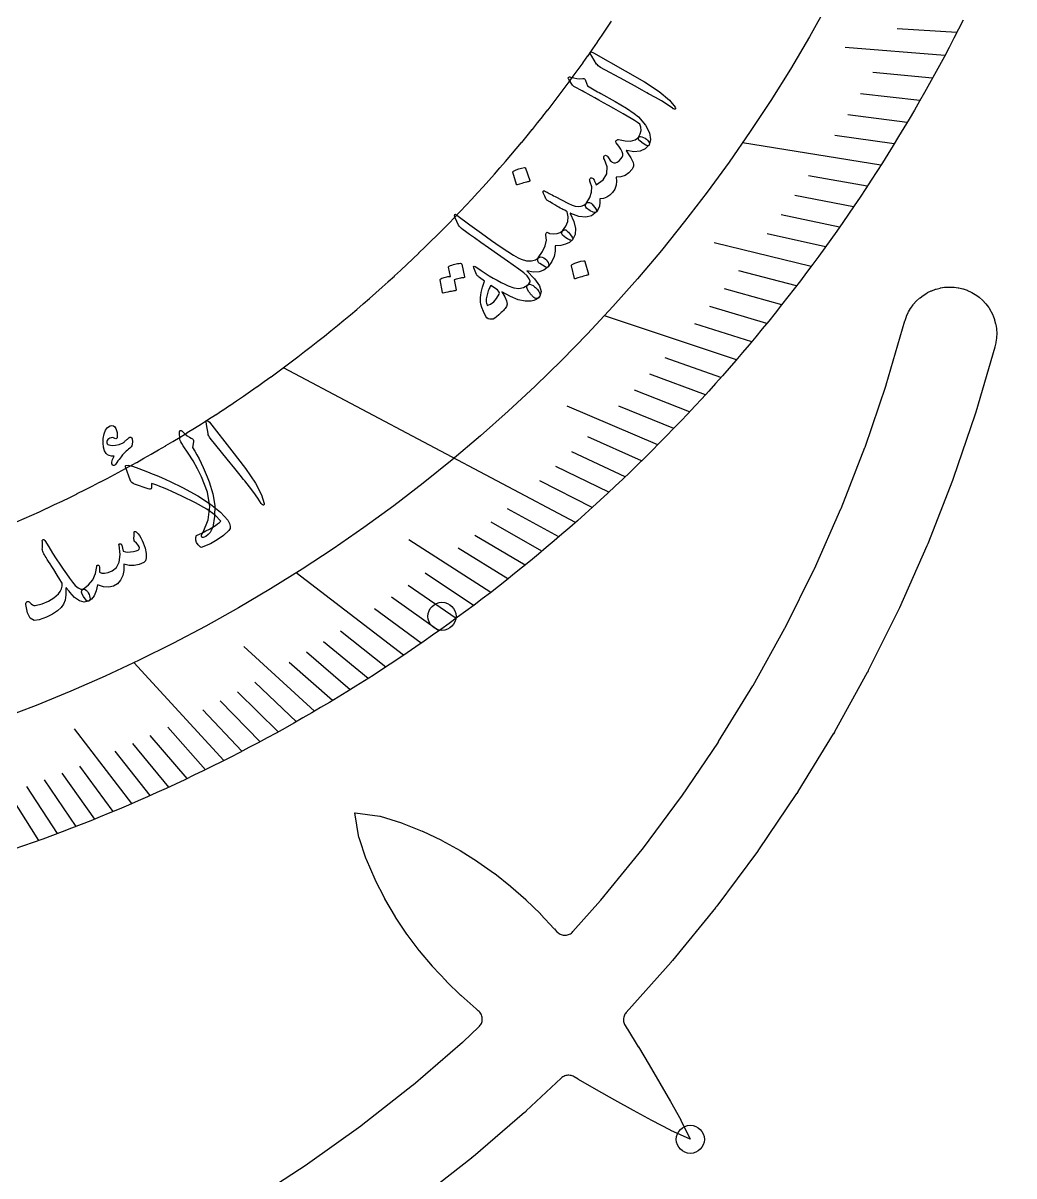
# Model space of a CAD drawing. Header units: millimetres. Extents: x -54 to 54, y -54 to 54.
# Drawn here: x 12.76 to 35.62, y -28.57 to -1.98 of the extents above; entities that cross this region are included whole.
import ezdxf

# ---------------------------------------------------------------- set-up
doc = ezdxf.new("R2010")
doc.units = ezdxf.units.MM
for name, color, linetype in [('CUT_INNER', 6, 'Continuous'), ('ENGRAVE', 7, 'Continuous'), ('ENGRAVE_FINE', 8, 'Continuous'), ('TEXT', 5, 'Continuous')]:
    doc.layers.add(name, color=color, linetype=linetype)

msp = doc.modelspace()

# ---------------------------------------------------------------- linework, layer by layer
at = {"layer": 'CUT_INNER'}
for points in [[(34.4512, -1.9096), (34.3442, -2.1207), (34.2359, -2.3311), (34.1262, -2.5408), (34.0153, -2.7499), (33.9031, -2.9582), (33.7897, -3.1659), (33.6749, -3.3729), (33.5589, -3.5792), (33.4416, -3.7847), (33.3231, -3.9895), (33.2033, -4.1936), (33.0823, -4.397), (32.96, -4.5996), (32.8364, -4.8015), (32.7117, -5.0026), (32.5857, -5.2029), (32.4585, -5.4025), (32.33, -5.6012), (32.2004, -5.7992), (32.0695, -5.9964), (31.9374, -6.1928), (31.8041, -6.3883), (31.6697, -6.5831), (31.534, -6.777), (31.3971, -6.97), (31.2591, -7.1623), (31.1199, -7.3536), (30.9795, -7.5442), (30.8379, -7.7338), (30.6952, -7.9226), (30.5513, -8.1105), (30.4063, -8.2975), (30.2602, -8.4836), (30.1129, -8.6689), (29.9644, -8.8532), (29.8148, -9.0366), (29.6642, -9.2191), (29.5123, -9.4006), (29.3594, -9.5812), (29.2054, -9.7609), (29.0503, -9.9396), (28.8941, -10.1174), (28.7368, -10.2942), (28.5784, -10.4701), (28.4189, -10.6449), (28.2584, -10.8188), (28.0968, -10.9917), (27.9341, -11.1636), (27.7704, -11.3345), (27.6057, -11.5044), (27.4399, -11.6733), (27.273, -11.8411), (27.1052, -12.008), (26.9363, -12.1738), (26.7664, -12.3385), (26.5955, -12.5022), (26.4237, -12.6649), (26.2508, -12.8265), (26.0769, -12.987), (25.902, -13.1465), (25.7262, -13.3049), (25.5494, -13.4622), (25.3716, -13.6184), (25.1929, -13.7736), (25.0132, -13.9276), (24.8326, -14.0805), (24.6511, -14.2323), (24.4686, -14.383), (24.2852, -14.5326), (24.1009, -14.6811), (23.9157, -14.8284), (23.7296, -14.9745), (23.5426, -15.1196), (23.3547, -15.2635), (23.1659, -15.4062), (22.9762, -15.5477), (22.7857, -15.6881), (22.5943, -15.8274), (22.4021, -15.9654), (22.2091, -16.1023), (22.0152, -16.238), (21.8204, -16.3724), (21.6249, -16.5057), (21.4285, -16.6378), (21.2313, -16.7687), (21.0334, -16.8984), (20.8346, -17.0268), (20.635, -17.154), (20.4347, -17.28), (20.2336, -17.4048), (20.0318, -17.5283), (19.8292, -17.6506), (19.6258, -17.7717), (19.4217, -17.8915), (19.2169, -18.01), (19.0113, -18.1273), (18.8051, -18.2433), (18.5981, -18.3581), (18.3904, -18.4716), (18.182, -18.5838), (17.973, -18.6947), (17.7633, -18.8043), (17.5529, -18.9127), (17.3418, -19.0197), (17.1301, -19.1255), (16.9177, -19.2299), (16.7047, -19.3331), (16.4911, -19.4349), (16.2769, -19.5355), (16.062, -19.6347), (15.8466, -19.7326), (15.6305, -19.8291), (15.4139, -19.9244), (15.1966, -20.0183), (14.9788, -20.1109), (14.7605, -20.2021), (14.5416, -20.292), (14.3221, -20.3806), (14.1021, -20.4678), (13.8816, -20.5536), (13.6605, -20.6381), (13.4389, -20.7213), (13.2169, -20.803), (12.9943, -20.8835), (12.7712, -20.9625), (12.5477, -21.0402)], [(12.6085, -13.4893), (12.7843, -13.412), (12.7857, -13.4114), (12.9611, -13.333), (12.9625, -13.3324), (13.1373, -13.253), (13.1387, -13.2523), (13.3131, -13.1718), (13.3144, -13.1712), (13.4883, -13.0896), (13.4897, -13.0889), (13.6631, -13.0063), (13.6644, -13.0056), (13.8373, -12.9219), (13.8387, -12.9212), (14.011, -12.8365), (14.0124, -12.8358), (14.1842, -12.75), (14.1855, -12.7493), (14.3568, -12.6624), (14.3582, -12.6617), (14.5289, -12.5738), (14.5303, -12.5731), (14.7005, -12.4841), (14.7018, -12.4834), (14.8715, -12.3934), (14.8728, -12.3927), (15.0419, -12.3016), (15.0433, -12.3009), (15.2118, -12.2088), (15.2132, -12.2081), (15.3811, -12.1149), (15.3825, -12.1142), (15.5499, -12.02), (15.5512, -12.0193), (15.718, -11.9241), (15.7193, -11.9234), (15.8855, -11.8272), (15.8869, -11.8264), (16.0525, -11.7292), (16.0538, -11.7284), (16.2188, -11.6302), (16.2202, -11.6294), (16.3846, -11.5301), (16.3859, -11.5293), (16.5497, -11.4291), (16.551, -11.4283), (16.7142, -11.327), (16.7155, -11.3262), (16.8781, -11.224), (16.8794, -11.2232), (17.0413, -11.1199), (17.0426, -11.1191), (17.2039, -11.0149), (17.2052, -11.014), (17.3658, -10.9088), (17.3671, -10.908), (17.5271, -10.8017), (17.5284, -10.8009), (17.6878, -10.6937), (17.689, -10.6928), (17.8477, -10.5847), (17.849, -10.5838), (18.007, -10.4747), (18.0083, -10.4738), (18.1656, -10.3637), (18.1669, -10.3628), (18.3236, -10.2518), (18.3248, -10.2509), (18.4808, -10.1388), (18.482, -10.1379), (18.6374, -10.025), (18.6386, -10.0241), (18.7932, -9.9101), (18.7944, -9.9092), (18.9483, -9.7943), (18.9496, -9.7934), (19.1028, -9.6776), (19.104, -9.6767), (19.2565, -9.5599), (19.2577, -9.559), (19.4094, -9.4413), (19.4106, -9.4403), (19.5617, -9.3217), (19.5629, -9.3208), (19.7132, -9.2012), (19.7144, -9.2003), (19.864, -9.0798), (19.8652, -9.0788), (20.014, -8.9575), (20.0152, -8.9565), (20.1632, -8.8342), (20.1644, -8.8332), (20.3118, -8.71), (20.3129, -8.709), (20.4595, -8.5849), (20.4607, -8.584), (20.6065, -8.459), (20.6076, -8.458), (20.7527, -8.3321), (20.7538, -8.3311), (20.8981, -8.2043), (20.8992, -8.2033), (21.0427, -8.0756), (21.0439, -8.0746), (21.1865, -7.9461), (21.1877, -7.945), (21.3296, -7.8156), (21.3307, -7.8146), (21.4718, -7.6843), (21.4729, -7.6833), (21.6133, -7.5521), (21.6144, -7.5511), (21.7539, -7.4191), (21.755, -7.418), (21.8937, -7.2852), (21.8948, -7.2841), (22.0326, -7.1504), (22.0337, -7.1493), (22.1708, -7.0148), (22.1719, -7.0137), (22.3081, -6.8783), (22.3092, -6.8772), (22.4445, -6.741), (22.4456, -6.7399), (22.5802, -6.6029), (22.5812, -6.6018), (22.7149, -6.4639), (22.716, -6.4628), (22.8489, -6.3241), (22.8499, -6.323), (22.9819, -6.1835), (22.983, -6.1824), (23.1141, -6.0421), (23.1151, -6.041), (23.2454, -5.8999), (23.2465, -5.8987), (23.3759, -5.7568), (23.3769, -5.7557), (23.5054, -5.613), (23.5065, -5.6119), (23.6341, -5.4684), (23.6351, -5.4672), (23.7619, -5.323), (23.7629, -5.3218), (23.8888, -5.1768), (23.8898, -5.1756), (24.0148, -5.0298), (24.0158, -5.0287), (24.1399, -4.8821), (24.1409, -4.8809), (24.2641, -4.7336), (24.2651, -4.7324), (24.3873, -4.5843), (24.3883, -4.5831), (24.5097, -4.4343), (24.5107, -4.4331), (24.6311, -4.2835), (24.6321, -4.2823), (24.7516, -4.132), (24.7526, -4.1308), (24.8712, -3.9798), (24.8721, -3.9786), (24.9898, -3.8268), (24.9908, -3.8256), (25.1075, -3.6731), (25.1084, -3.6719), (25.2243, -3.5187), (25.2252, -3.5175), (25.3401, -3.3636), (25.341, -3.3624), (25.4549, -3.2077), (25.4558, -3.2065), (25.5688, -3.0512), (25.5697, -3.05), (25.6817, -2.894), (25.6826, -2.8927), (25.7937, -2.736), (25.7946, -2.7348), (25.9047, -2.5774), (25.9055, -2.5762), (26.0147, -2.4181), (26.0155, -2.4169), (26.1237, -2.2582), (26.1246, -2.2569), (26.2317, -2.0976), (26.2326, -2.0963), (26.3388, -1.9363)], [(18.0518, -29.1271), (19.3169, -28.304), (19.3261, -28.2977), (20.5534, -27.4192), (20.5623, -27.4126), (21.7494, -26.4805), (21.758, -26.4735), (22.9027, -25.4897), (22.9109, -25.4823), (23.2773, -25.1379), (23.2947, -25.1199), (23.3102, -25.1002), (23.3236, -25.0791), (23.3349, -25.0567), (23.3438, -25.0333), (23.3504, -25.0091), (23.3545, -24.9844), (23.3561, -24.9594), (23.3552, -24.9344), (23.3518, -24.9095), (23.346, -24.8852), (23.3377, -24.8615), (23.3271, -24.8388), (23.3143, -24.8173), (23.2994, -24.7972), (23.2826, -24.7786), (23.2639, -24.7619), (23.2196, -24.7258), (23.2156, -24.7224), (22.868, -24.4142), (22.8638, -24.4103), (22.5314, -24.0871), (22.527, -24.0827), (22.2109, -23.7434), (22.2066, -23.7385), (21.9075, -23.3821), (21.9033, -23.3768), (21.6222, -23.0021), (21.6181, -22.9964), (21.3558, -22.6027), (21.3519, -22.5966), (21.1093, -22.1828), (21.1057, -22.1763), (20.8843, -21.7411), (20.8809, -21.7338), (20.6835, -21.2752), (20.6801, -21.2662), (20.5132, -20.7773), (20.5117, -20.7723), (20.5106, -20.7672), (20.4185, -20.2019), (20.4179, -20.1961), (20.4236, -20.1966), (20.9912, -20.2737), (20.9964, -20.2746), (21.0014, -20.2759), (21.4945, -20.4298), (21.5036, -20.433), (21.9674, -20.6181), (21.9747, -20.6213), (22.4156, -20.8311), (22.4223, -20.8345), (22.8424, -21.066), (22.8486, -21.0696), (23.2491, -21.3214), (23.2549, -21.3253), (23.6369, -21.5963), (23.6423, -21.6004), (24.0066, -21.8899), (24.0116, -21.8941), (24.3592, -22.2011), (24.3637, -22.2053), (24.6957, -22.529), (24.6997, -22.5331), (25.017, -22.8724), (25.0205, -22.8763), (25.0709, -22.935), (25.0882, -22.9531), (25.1071, -22.9695), (25.1277, -22.9838), (25.1495, -22.9961), (25.1725, -23.0061), (25.1964, -23.0137), (25.2209, -23.0189), (25.2458, -23.0216), (25.2708, -23.0219), (25.2958, -23.0196), (25.3204, -23.0148), (25.3443, -23.0076), (25.3675, -22.998), (25.3896, -22.9862), (25.4104, -22.9722), (25.4296, -22.9562), (25.4472, -22.9384), (26.0832, -22.2244), (26.0904, -22.216), (27.0433, -21.0456), (27.0501, -21.0368), (27.9503, -19.8252), (27.9567, -19.8162), (28.8022, -18.5659), (28.8082, -18.5566), (29.5974, -17.27), (29.6029, -17.2604), (30.3343, -15.9401), (30.3395, -15.9303), (31.0115, -14.5789), (31.0162, -14.5688), (31.6277, -13.1889), (31.6319, -13.1787), (32.1816, -11.773), (32.1854, -11.7626), (32.6721, -10.3339), (32.6755, -10.3233), (33.1058, -8.849), (33.1076, -8.8432), (33.1393, -8.7517), (33.1439, -8.7404), (33.183, -8.6552), (33.1887, -8.6444), (33.236, -8.5635), (33.2427, -8.5532), (33.2978, -8.4774), (33.3054, -8.4678), (33.3676, -8.3977), (33.3762, -8.3889), (33.445, -8.3253), (33.4544, -8.3174), (33.529, -8.2608), (33.5392, -8.2539), (33.619, -8.2048), (33.6298, -8.199), (33.7141, -8.158), (33.7253, -8.1532), (33.8132, -8.1207), (33.8249, -8.117), (33.9156, -8.0933), (33.9276, -8.0908), (34.0201, -8.076), (34.0323, -8.0747), (34.1259, -8.0691), (34.1381, -8.069), (34.2318, -8.0726), (34.244, -8.0737), (34.3368, -8.0864), (34.3489, -8.0887), (34.44, -8.1105), (34.4518, -8.114), (34.5403, -8.1446), (34.5517, -8.1492), (34.6368, -8.1883), (34.6477, -8.194), (34.7286, -8.2413), (34.7389, -8.248), (34.8147, -8.3031), (34.8243, -8.3107), (34.8944, -8.3729), (34.9031, -8.3815), (34.9668, -8.4503), (34.9747, -8.4597), (35.0313, -8.5344), (35.0382, -8.5445), (35.0872, -8.6243), (35.0931, -8.6351), (35.1341, -8.7194), (35.1389, -8.7307), (35.1714, -8.8186), (35.1751, -8.8302), (35.1988, -8.9209), (35.2013, -8.9329), (35.216, -9.0255), (35.2174, -9.0376), (35.223, -9.1312), (35.2231, -9.1434), (35.2195, -9.2371), (35.2184, -9.2493), (35.2056, -9.3421), (35.2034, -9.3542), (35.1808, -9.4483), (35.1793, -9.4542), (34.7411, -10.9555), (34.7403, -10.9581), (34.7267, -11.0012), (34.7258, -11.0038), (34.2209, -12.4858), (34.22, -12.4884), (34.2045, -12.5308), (34.2035, -12.5334), (33.6334, -13.9915), (33.6324, -13.994), (33.615, -14.0357), (33.6139, -14.0382), (32.9796, -15.4696), (32.9785, -15.4721), (32.9593, -15.513), (32.9581, -15.5155), (32.261, -16.9173), (32.2597, -16.9198), (32.2387, -16.9597), (32.2374, -16.9622), (31.4788, -18.3317), (31.4774, -18.3341), (31.4547, -18.3731), (31.4533, -18.3755), (30.6347, -19.71), (30.6332, -19.7123), (30.6087, -19.7503), (30.6072, -19.7526), (29.7302, -21.0495), (29.7286, -21.0518), (29.7025, -21.0886), (29.7009, -21.0908), (28.7672, -22.3475), (28.7655, -22.3497), (28.7378, -22.3854), (28.7361, -22.3875), (27.7476, -23.6016), (27.7458, -23.6037), (27.7166, -23.6381), (27.7147, -23.6402), (26.6767, -24.8054), (26.6611, -24.8248), (26.6475, -24.8456), (26.6361, -24.8677), (26.6269, -24.8908), (26.62, -24.9147), (26.6155, -24.9392), (26.6135, -24.964), (26.614, -24.9888), (26.6169, -25.0135), (26.6223, -25.0378), (26.6301, -25.0614), (26.6401, -25.0842), (26.6524, -25.1058), (26.7016, -25.1833), (26.7026, -25.1849), (26.9553, -25.5962), (26.956, -25.5974), (27.2047, -26.0126), (27.4515, -26.4325), (27.6958, -26.855), (27.6964, -26.8562), (27.9347, -27.2785), (27.9382, -27.2851), (28.1525, -27.7245), (28.1547, -27.7297), (28.1499, -27.7278), (27.7045, -27.5251), (27.6978, -27.5218), (27.2693, -27.2948), (27.2681, -27.2942), (26.8408, -27.0621), (26.4148, -26.8267), (25.9912, -26.5882), (25.99, -26.5875), (25.5721, -26.3459), (25.5705, -26.3449), (25.4739, -26.2871), (25.452, -26.2754), (25.429, -26.2659), (25.4051, -26.2588), (25.3807, -26.2541), (25.356, -26.2518), (25.3311, -26.252), (25.3064, -26.2547), (25.282, -26.2598), (25.2583, -26.2673), (25.2355, -26.2771), (25.2137, -26.2891), (25.1932, -26.3033), (25.1743, -26.3194), (24.3696, -27.0756), (24.3676, -27.0775), (24.334, -27.1077), (24.3319, -27.1095), (23.1446, -28.13), (23.1425, -28.1317), (23.1076, -28.1604), (23.1054, -28.1621), (21.874, -29.1289)]]:
    msp.add_lwpolyline(points, dxfattribs=at)
at = {"layer": 'ENGRAVE'}
for points in [[(32.5495, -5.26), (29.3566, -4.744)], [(29.218, -9.7463), (26.1736, -8.7307)], [(25.5092, -13.4977), (18.7665, -9.9299)], [(13.126, -20.8361), (9.2756, -14.724)], [(21.5389, -16.5638), (19.0629, -14.6597)], [(17.3911, -18.9949), (15.3164, -16.7289)]]:
    msp.add_lwpolyline(points, dxfattribs=at)
for centre, radius in [((0, 15.4308), 35.6208), ((22.4256, -15.6657), 0.324), ((28.1553, -27.7302), 0.324)]:
    msp.add_circle(centre, radius, dxfattribs=at)
at = {"layer": 'ENGRAVE_FINE'}
for points in [[(34.3043, -2.1984), (32.9245, -2.11)], [(34.0268, -2.7283), (31.725, -2.5438)], [(33.7431, -3.2503), (32.3674, -3.1178)], [(33.4532, -3.7645), (32.0804, -3.61)], [(33.1576, -4.2708), (31.7879, -4.0944)], [(32.8563, -4.7693), (31.4902, -4.571)], [(32.2374, -5.7429), (30.8797, -5.5011)], [(31.9202, -6.2182), (30.5674, -5.9546)], [(31.5981, -6.6857), (30.2505, -6.4006)], [(31.2712, -7.1456), (29.9293, -6.839)], [(30.9396, -7.5978), (28.7085, -7.0499)], [(30.6036, -8.0425), (29.2743, -7.6932)], [(30.2633, -8.4797), (28.9409, -8.1091)], [(29.9188, -8.9093), (28.6037, -8.5177)], [(29.5704, -9.3315), (28.2629, -8.9189)], [(28.8619, -10.1537), (27.5711, -9.6996)], [(28.5022, -10.5538), (27.2203, -10.0792)], [(28.139, -10.9467), (26.8664, -10.4516)], [(27.4027, -11.7109), (25.3106, -10.8168)], [(27.7725, -11.3324), (26.5095, -10.817)], [(27.0298, -12.0822), (25.7873, -11.5269)], [(26.6539, -12.4466), (25.4223, -11.8714)], [(26.2751, -12.8039), (25.0547, -12.2091)], [(25.8935, -13.1542), (24.6846, -12.5401)], [(25.1223, -13.8343), (23.9377, -13.1819)], [(24.733, -14.1641), (23.561, -13.4929)], [(24.3412, -14.4871), (23.1823, -13.7974)], [(23.5508, -15.1132), (21.6615, -13.9007)], [(23.9471, -14.8035), (22.8016, -14.0953)], [(23.1524, -15.4163), (22.0346, -14.672)], [(22.7519, -15.7129), (21.6485, -14.9508)], [(22.3495, -16.0029), (21.2608, -15.2234)], [(21.9451, -16.2866), (20.8715, -15.4898)], [(21.1309, -16.8347), (20.0885, -16.0041)], [(19.4829, -17.8557), (17.8536, -16.3624)], [(20.7213, -17.0993), (19.6949, -16.2522)], [(19.8972, -17.6097), (18.9038, -16.7305)], [(20.3101, -17.3576), (19.2999, -16.4943)], [(19.0672, -18.0956), (18.108, -17.1852)], [(18.6501, -18.3294), (17.7084, -17.4039)], [(18.2317, -18.5572), (17.3078, -17.6168)], [(17.812, -18.779), (16.9062, -17.824)], [(15.2702, -19.9867), (13.9498, -18.2584)], [(16.9691, -19.2048), (16.1003, -18.2216)], [(16.1217, -19.6073), (15.2909, -18.597)], [(16.5459, -19.409), (15.696, -18.412)], [(15.6964, -19.7999), (14.8851, -18.7764)], [(14.8431, -20.1678), (14.0713, -19.1192)], [(14.415, -20.3433), (13.6634, -19.2825)], [(13.5565, -20.6774), (12.8457, -19.5933)], [(13.9861, -20.5131), (13.2549, -19.4405)]]:
    msp.add_lwpolyline(points, dxfattribs=at)
at = {"layer": 'TEXT'}
for points in [[(25.8797, -2.7456), (25.846, -2.6843), (25.8421, -2.6513), (25.8681, -2.6467), (25.9241, -2.6703), (26.65, -3.0842), (27.0958, -3.3378), (27.4371, -3.5616), (27.6733, -3.7567), (27.8039, -3.9237), (27.8109, -3.9426), (27.8124, -3.9561), (27.8084, -3.9641), (27.7988, -3.9666), (27.7872, -3.9659), (27.7741, -3.962), (27.7596, -3.955), (27.7436, -3.9449), (27.623, -3.8607), (27.4911, -3.7769), (27.3481, -3.6936), (27.1939, -3.6107), (27.1542, -3.5882), (27.046, -3.5287), (26.8697, -3.4319), (26.6252, -3.2976), (26.081, -3.0025), (26.0533, -2.985), (26.0296, -2.9662), (26.0099, -2.9463), (25.9941, -2.9252)], [(25.4385, -3.4152), (25.4069, -3.3647), (25.3817, -3.325), (25.3627, -3.296), (25.3501, -3.2777), (25.3427, -3.2652), (25.3393, -3.2537), (25.3399, -3.2432), (25.3446, -3.2336), (25.3533, -3.2254), (25.3643, -3.2212), (25.3775, -3.2212), (25.3929, -3.2253), (25.4674, -3.2468), (25.5393, -3.2597), (25.6085, -3.2639), (25.675, -3.2596), (25.6953, -3.2595), (25.7123, -3.2676), (25.7259, -3.2838), (25.7363, -3.3082), (25.7791, -3.4281), (25.82, -3.452), (25.8603, -3.4753), (25.8999, -3.4982), (25.9388, -3.5205), (25.977, -3.5423), (26.0145, -3.5636), (26.0514, -3.5844), (26.0876, -3.6047), (26.4227, -3.7922), (26.6804, -3.9446), (26.8604, -4.0625), (26.9623, -4.1461), (27.1175, -4.3388), (27.21, -4.5112), (27.2398, -4.6631), (27.2069, -4.7942), (27.2048, -4.797), (27.2027, -4.7998), (27.2007, -4.8026), (27.1986, -4.8053), (27.171, -4.8104), (27.1281, -4.7949), (27.0698, -4.7587), (26.9962, -4.7019), (26.9705, -4.6787), (26.9562, -4.656), (26.9532, -4.6337), (26.9615, -4.6119), (26.9995, -4.5317), (27.0174, -4.4549), (27.0152, -4.3816), (26.9929, -4.3118), (26.9338, -4.2721), (26.8654, -4.2286), (26.7878, -4.1811), (26.701, -4.1297), (26.6054, -4.0745), (26.5016, -4.0154), (26.3895, -3.9524), (26.2692, -3.8856), (26.1516, -3.819), (26.0458, -3.7593), (25.9518, -3.7066), (25.8694, -3.6609), (25.799, -3.6219), (25.7407, -3.5893), (25.6946, -3.5631), (25.6606, -3.5433), (25.4857, -3.4542), (25.4697, -3.4437), (25.4566, -3.4336), (25.4461, -3.4242), (25.4385, -3.4152)], [(25.8447, -5.6479), (25.8371, -5.628), (25.833, -5.6098), (25.8324, -5.5934), (25.8353, -5.5788), (25.8414, -5.5668), (25.8507, -5.5584), (25.863, -5.5537), (25.8785, -5.5525), (25.8949, -5.5562), (25.9101, -5.5661), (25.9241, -5.5821), (25.937, -5.6044), (25.9422, -5.6172), (25.9478, -5.6301), (25.9539, -5.6432), (25.9604, -5.6563), (25.967, -5.6698), (25.9732, -5.6838), (25.9789, -5.6982), (25.9843, -5.7132), (26.1425, -5.5949), (26.2266, -5.4569), (26.2363, -5.3001), (26.1716, -5.1253), (26.1635, -5.1057), (26.1587, -5.0882), (26.1571, -5.0726), (26.1588, -5.0591), (26.1645, -5.0469), (26.1731, -5.038), (26.1845, -5.0324), (26.1987, -5.0301), (26.2139, -5.032), (26.2283, -5.0391), (26.2418, -5.0516), (26.2544, -5.0692), (26.2833, -5.1139), (26.3095, -5.149), (26.333, -5.1744), (26.3538, -5.1902), (26.3903, -5.2038), (26.4293, -5.2026), (26.4708, -5.1863), (26.5147, -5.1551), (26.5544, -5.1149), (26.5814, -5.0745), (26.5954, -5.034), (26.5967, -4.9933), (26.5833, -4.9469), (26.5535, -4.8891), (26.5072, -4.82), (26.4445, -4.7395), (26.4374, -4.7292), (26.4355, -4.7177), (26.4389, -4.7048), (26.4476, -4.6906), (26.4592, -4.6781), (26.4714, -4.6704), (26.4844, -4.6674), (26.4979, -4.6692), (26.6492, -4.7005), (26.7773, -4.7008), (26.8822, -4.6703), (26.9636, -4.6091), (26.9825, -4.5978), (27.0074, -4.5957), (27.0381, -4.6027), (27.0748, -4.6189), (27.1124, -4.639), (27.1442, -4.6606), (27.1701, -4.6838), (27.1901, -4.7086), (27.2061, -4.7344), (27.2146, -4.7568), (27.2155, -4.7759), (27.2089, -4.7915), (27.1129, -4.885), (26.9945, -4.9375), (26.854, -4.949), (26.6917, -4.9194), (26.6834, -4.9177), (26.6789, -4.9194), (26.6782, -4.9245), (26.6813, -4.933), (26.7388, -5.0169), (26.7834, -5.0889), (26.8151, -5.1491), (26.834, -5.1974), (26.8413, -5.2398), (26.8403, -5.2797), (26.831, -5.3171), (26.8134, -5.3519), (26.7367, -5.4384), (26.6494, -5.4973), (26.5516, -5.5284), (26.4437, -5.5318), (26.453, -5.63), (26.4418, -5.7222), (26.4103, -5.8083), (26.3584, -5.8882), (26.2946, -5.9537), (26.2252, -5.9995), (26.1504, -6.0256), (26.0701, -6.0319), (26.0713, -6.1216), (26.0582, -6.2024), (26.0307, -6.2743), (25.9889, -6.3372), (25.9589, -6.3507), (25.9114, -6.341), (25.8463, -6.3079), (25.7636, -6.2516), (25.7427, -6.2292), (25.7342, -6.2033), (25.7382, -6.1739), (25.7545, -6.1409), (25.835, -6.0065), (25.8768, -5.8794), (25.8799, -5.7598), (25.8447, -5.6479)], [(24.0604, -5.4215), (24.0598, -5.4157), (24.0616, -5.4097), (24.0658, -5.4036), (24.0723, -5.3974), (24.1338, -5.3671), (24.1975, -5.3432), (24.2633, -5.3258), (24.3312, -5.3149), (24.3397, -5.3154), (24.3463, -5.3181), (24.3511, -5.323), (24.354, -5.3301), (24.4497, -5.6151), (24.4506, -5.6235), (24.4469, -5.6301), (24.4386, -5.6349), (24.4257, -5.6378), (24.4145, -5.6404), (24.3972, -5.6448), (24.3739, -5.651), (24.3445, -5.659), (24.3088, -5.6691), (24.2664, -5.6816), (24.2175, -5.6964), (24.162, -5.7134), (24.1538, -5.715), (24.1478, -5.7141), (24.144, -5.7108), (24.1423, -5.705)], [(24.8477, -6.0639), (24.8368, -6.0534), (24.8244, -6.0349), (24.8105, -6.0085), (24.795, -5.9741), (24.7815, -5.9401), (24.7708, -5.9124), (24.7631, -5.8912), (24.7583, -5.8763), (24.7603, -5.8577), (24.7703, -5.8493), (24.7884, -5.851), (24.8145, -5.863), (24.8312, -5.8723), (24.8514, -5.8832), (24.8751, -5.8956), (24.9021, -5.9095), (24.9321, -5.9252), (24.9648, -5.9428), (24.9999, -5.9622), (25.0377, -5.9836), (25.1985, -6.0686), (25.3294, -6.1336), (25.4302, -6.1789), (25.5009, -6.2046), (25.5732, -6.2149), (25.6396, -6.2077), (25.7, -6.183), (25.7545, -6.1409), (25.7698, -6.1285), (25.7868, -6.1209), (25.8053, -6.1179), (25.8254, -6.1196), (25.8481, -6.1262), (25.8694, -6.1384), (25.8894, -6.1562), (25.9081, -6.1796), (25.9526, -6.2376), (25.9809, -6.2831), (25.993, -6.3164), (25.9889, -6.3372), (25.8779, -6.4232), (25.7417, -6.4575), (25.5807, -6.4399), (25.3952, -6.3703), (25.3881, -6.3685), (25.3842, -6.3688), (25.3835, -6.3712), (25.3859, -6.3759), (25.4684, -6.556), (25.5046, -6.7165), (25.4946, -6.8573), (25.4386, -6.9778), (25.428, -6.9878), (25.4145, -6.9923), (25.3979, -6.9912), (25.3783, -6.9845), (25.353, -6.9718), (25.3221, -6.9545), (25.2855, -6.9328), (25.2432, -6.9066), (25.2063, -6.8762), (25.1883, -6.8443), (25.1893, -6.8108), (25.2092, -6.7757), (25.2835, -6.6656), (25.326, -6.5557), (25.3366, -6.4465), (25.3155, -6.3379), (25.308, -6.3297), (25.2887, -6.317), (25.2576, -6.2998), (25.2147, -6.278), (25.1882, -6.2646), (25.1561, -6.2472), (25.1185, -6.2258), (25.0753, -6.2004), (25.0266, -6.1714), (24.9724, -6.1389), (24.9128, -6.1031), (24.8477, -6.0639)], [(24.429, -8.1771), (24.3986, -8.1236), (24.3834, -8.08), (24.3834, -8.0464), (24.3985, -8.0227), (24.4267, -7.9973), (24.4464, -7.974), (24.4576, -7.9528), (24.4604, -7.9336), (24.4409, -7.8774), (24.3913, -7.8129), (24.3116, -7.7399), (24.2019, -7.6583), (23.9381, -7.4752), (23.704, -7.3114), (23.4994, -7.1672), (23.3241, -7.0426), (23.1778, -6.938), (23.0602, -6.8537), (22.9714, -6.7898), (22.9112, -6.7464), (22.8728, -6.7161), (22.8426, -6.6891), (22.8204, -6.6653), (22.8062, -6.6449), (22.7286, -6.471), (22.7183, -6.4232), (22.721, -6.3968), (22.7367, -6.3918), (22.7654, -6.4081), (23.0659, -6.6329), (23.334, -6.8292), (23.5693, -6.9972), (23.7719, -7.1371), (23.9413, -7.2495), (24.0774, -7.335), (24.18, -7.3938), (24.2491, -7.4259), (24.379, -7.4613), (24.4893, -7.4678), (24.5799, -7.4454), (24.6505, -7.3943), (24.6731, -7.3783), (24.7011, -7.3733), (24.7347, -7.3792), (24.7738, -7.3959), (24.806, -7.4159), (24.8334, -7.4403), (24.8562, -7.4692), (24.8742, -7.5025), (24.8851, -7.5346), (24.8888, -7.5618), (24.8854, -7.5843), (24.8748, -7.602), (24.7787, -7.6786), (24.6646, -7.7203), (24.5329, -7.7272), (24.3836, -7.6989), (24.563, -7.8807), (24.6723, -8.0387), (24.7114, -8.173), (24.6801, -8.2836), (24.6641, -8.3046), (24.6474, -8.3201), (24.6301, -8.3301), (24.6122, -8.3346), (24.5899, -8.3341), (24.5671, -8.3262), (24.5436, -8.3111), (24.5195, -8.2887), (24.5074, -8.2745), (24.4954, -8.2605), (24.4835, -8.2467), (24.4718, -8.2329), (24.4605, -8.2192), (24.4495, -8.2053), (24.439, -8.1913), (24.429, -8.1771)], [(25.2092, -6.7757), (25.2337, -6.761), (25.2537, -6.7521), (25.2693, -6.7489), (25.2803, -6.7514), (25.2935, -6.7596), (25.3081, -6.7712), (25.3241, -6.7864), (25.3416, -6.8052), (25.3943, -6.869), (25.4281, -6.919), (25.4428, -6.9553), (25.4386, -6.9778), (25.367, -7.0392), (25.276, -7.0832), (25.1656, -7.1096), (25.036, -7.1183), (25.0381, -7.2397), (25.0117, -7.3614), (24.9565, -7.4831), (24.8725, -7.6045), (24.8594, -7.6139), (24.8437, -7.6168), (24.8255, -7.6131), (24.8046, -7.6028), (24.6813, -7.5259), (24.6676, -7.5173), (24.6559, -7.5046), (24.6461, -7.4879), (24.6384, -7.4673), (24.6349, -7.4485), (24.6354, -7.4305), (24.6398, -7.4133), (24.6482, -7.3968), (24.7468, -7.2522), (24.8087, -7.1163), (24.8343, -6.9894), (24.8236, -6.8719), (24.821, -6.857), (24.822, -6.8431), (24.8268, -6.8302), (24.8352, -6.8183), (24.8455, -6.8095), (24.8562, -6.8062), (24.8671, -6.8083), (24.8784, -6.8158), (24.8882, -6.824), (24.8973, -6.8304), (24.9056, -6.835), (24.9133, -6.8379), (25.0027, -6.8407), (25.0819, -6.8312), (25.1507, -6.8096), (25.2092, -6.7757)], [(22.5783, -7.6114), (22.5782, -7.6054), (22.5806, -7.5996), (22.5853, -7.5938), (22.5923, -7.5881), (22.6242, -7.5743), (22.6563, -7.5621), (22.6885, -7.5515), (22.7209, -7.5424), (22.7538, -7.535), (22.7874, -7.5292), (22.8217, -7.525), (22.8569, -7.5224), (22.8655, -7.5237), (22.8723, -7.5273), (22.8774, -7.5333), (22.8808, -7.5417), (22.9492, -7.8373), (22.9485, -7.8428), (22.9439, -7.8474), (22.9354, -7.851), (22.9231, -7.8536), (22.9135, -7.8542), (22.899, -7.8564), (22.8796, -7.8602), (22.8552, -7.8654), (22.8257, -7.8722), (22.7907, -7.8805), (22.7502, -7.8902), (22.7042, -7.9014), (22.7528, -8.1335), (22.7528, -8.142), (22.7484, -8.1483), (22.7396, -8.1524), (22.7263, -8.1542), (22.7148, -8.1559), (22.6971, -8.1588), (22.6731, -8.1631), (22.6428, -8.1686), (22.6059, -8.1757), (22.5622, -8.1846), (22.5117, -8.1953), (22.4543, -8.2077), (22.447, -8.2076), (22.4418, -8.2055), (22.4388, -8.2013), (22.4378, -8.1952), (22.3841, -7.9037), (22.3841, -7.8978), (22.3865, -7.892), (22.3913, -7.8862), (22.3984, -7.8805), (22.4247, -7.868), (22.4515, -7.8571), (22.4787, -7.8479), (22.5063, -7.8402), (22.5343, -7.834), (22.5623, -7.8291), (22.5906, -7.8255), (22.619, -7.8232)], [(23.9564, -8.0442), (24.0857, -8.0884), (24.2025, -8.0996), (24.3069, -8.0776), (24.3985, -8.0227), (24.4246, -8.0084), (24.4547, -8.0059), (24.4889, -8.015), (24.5272, -8.0358), (24.5454, -8.049), (24.5633, -8.0631), (24.5809, -8.0782), (24.5983, -8.0941), (24.6148, -8.1112), (24.6302, -8.1295), (24.6444, -8.1491), (24.6574, -8.1699), (24.6765, -8.2064), (24.6871, -8.2371), (24.6891, -8.262), (24.6825, -8.2811), (24.6421, -8.3231), (24.5958, -8.3564), (24.5436, -8.381), (24.4857, -8.3967), (24.3448, -8.3986), (24.1851, -8.3628), (24.0067, -8.2894), (23.8097, -8.1784), (23.8778, -8.2931), (23.9179, -8.3876), (23.9302, -8.4619), (23.9146, -8.516), (23.899, -8.5381), (23.8817, -8.5607), (23.8628, -8.5838), (23.8421, -8.6073), (23.8196, -8.6314), (23.7951, -8.6562), (23.7686, -8.6818), (23.74, -8.7081), (23.6859, -8.7547), (23.6416, -8.7879), (23.6073, -8.8077), (23.5829, -8.8142), (23.5319, -8.8135), (23.4906, -8.8021), (23.4589, -8.7802), (23.4368, -8.7478), (23.384, -8.631), (23.346, -8.5376), (23.3228, -8.4677), (23.3146, -8.4212), (23.3134, -8.3683), (23.3158, -8.313), (23.3216, -8.2554), (23.331, -8.1955), (23.3439, -8.1332), (23.3602, -8.0686), (23.38, -8.0015), (23.4031, -7.9321), (23.2927, -7.8504), (23.28, -7.84), (23.2684, -7.8303), (23.2578, -7.8214), (23.2483, -7.8132), (23.2401, -7.8054), (23.2336, -7.7979), (23.2287, -7.7904), (23.2254, -7.7832), (23.1596, -7.6231), (23.1542, -7.5985), (23.1646, -7.5892), (23.191, -7.5952), (23.2334, -7.6163), (23.3299, -7.6848), (23.4249, -7.7488), (23.5182, -7.8084), (23.61, -7.8635), (23.6999, -7.9145), (23.7876, -7.9616), (23.8731, -8.0048), (23.9564, -8.0442)], [(25.414, -7.5765), (25.4138, -7.5704), (25.416, -7.5641), (25.4206, -7.5577), (25.4277, -7.5511), (25.4932, -7.5185), (25.5604, -7.4927), (25.6294, -7.4735), (25.7002, -7.4611), (25.7089, -7.4615), (25.7156, -7.4642), (25.7202, -7.4692), (25.7228, -7.4766), (25.8046, -7.7723), (25.805, -7.7811), (25.8008, -7.788), (25.7919, -7.7931), (25.7783, -7.7964), (25.7666, -7.7993), (25.7485, -7.8041), (25.7241, -7.8109), (25.6932, -7.8197), (25.6557, -7.8308), (25.6112, -7.8444), (25.5598, -7.8606), (25.5014, -7.8792), (25.4928, -7.881), (25.4867, -7.8801), (25.4829, -7.8767), (25.4816, -7.8707)], [(23.5521, -8.0329), (23.5401, -8.0551), (23.5281, -8.0786), (23.5161, -8.1032), (23.5041, -8.129), (23.4926, -8.1563), (23.4823, -8.1854), (23.4732, -8.2163), (23.4652, -8.2491), (23.4577, -8.2813), (23.4522, -8.3133), (23.4488, -8.3451), (23.4474, -8.3765), (23.4483, -8.4075), (23.4516, -8.4379), (23.4572, -8.4678), (23.4653, -8.497), (23.5455, -8.4673), (23.6194, -8.4131), (23.6866, -8.3347), (23.747, -8.2319), (23.7508, -8.2103), (23.7453, -8.1867), (23.7304, -8.1611), (23.7061, -8.1334)], [(16.9917, -11.2417), (16.9839, -11.1721), (16.9929, -11.1402), (17.0187, -11.1458), (17.0615, -11.189), (17.5747, -11.8485), (17.89, -12.2529), (18.1202, -12.5899), (18.2642, -12.8604), (18.3211, -13.0646), (18.3205, -13.0848), (18.3167, -13.0978), (18.3099, -13.1036), (18.3001, -13.1023), (18.2897, -13.0972), (18.279, -13.0886), (18.2682, -13.0766), (18.2573, -13.0612), (18.1779, -12.9373), (18.088, -12.8096), (17.9875, -12.6781), (17.8767, -12.5426), (17.8485, -12.5067), (17.7712, -12.4104), (17.6451, -12.2537), (17.4703, -12.0363), (17.0798, -11.5559), (17.0609, -11.5292), (17.0462, -11.5028), (17.0355, -11.4769), (17.029, -11.4514)], [(15.2569, -11.7576), (15.2248, -11.7851), (15.195, -11.8107), (15.1676, -11.8345), (15.1425, -11.8564), (15.1201, -11.8766), (15.1007, -11.8951), (15.0841, -11.912), (15.0706, -11.9272), (15.0572, -11.9434), (15.0412, -11.9632), (15.0227, -11.9866), (15.0015, -12.0136), (14.9778, -12.0443), (14.9516, -12.079), (14.923, -12.1176), (14.8919, -12.1601), (14.878, -12.1753), (14.8634, -12.1832), (14.848, -12.1837), (14.8319, -12.177), (14.8103, -12.1507), (14.8083, -12.1077), (14.8257, -12.0479), (14.8623, -11.9714), (14.801, -11.9684), (14.7497, -11.957), (14.7085, -11.9372), (14.6772, -11.9092), (14.6395, -11.8448), (14.6162, -11.7655), (14.6071, -11.6714), (14.612, -11.5623), (14.6306, -11.4568), (14.6629, -11.3731), (14.7092, -11.3112), (14.7695, -11.2709), (14.8101, -11.261), (14.8453, -11.2677), (14.875, -11.291), (14.8992, -11.331), (14.9176, -11.3786), (14.9299, -11.4247), (14.9359, -11.4695), (14.9356, -11.5128), (14.9299, -11.5463), (14.9184, -11.5661), (14.901, -11.572), (14.8778, -11.5642), (14.8482, -11.5497), (14.8194, -11.543), (14.7914, -11.5441), (14.764, -11.553), (14.738, -11.5672), (14.7184, -11.5857), (14.705, -11.6084), (14.698, -11.6354), (14.6975, -11.6637), (14.7048, -11.6859), (14.7199, -11.7018), (14.7429, -11.7115), (14.8164, -11.7245), (14.8952, -11.7203), (14.9792, -11.6991), (15.0683, -11.6606), (15.0754, -11.6563), (15.0832, -11.6509), (15.0915, -11.6444), (15.1003, -11.6369), (15.1098, -11.6286), (15.1201, -11.6196), (15.1311, -11.6099), (15.1429, -11.5995), (15.1557, -11.5885), (15.1673, -11.5785), (15.1777, -11.5694), (15.1867, -11.5613), (15.1947, -11.5542), (15.202, -11.5483), (15.2086, -11.5435), (15.2145, -11.5398), (15.2266, -11.5347), (15.2381, -11.5333), (15.2489, -11.5357), (15.2592, -11.5418), (15.2674, -11.5487), (15.2737, -11.5561), (15.278, -11.5641), (15.2804, -11.5728), (15.2839, -11.6415), (15.2812, -11.6952), (15.2722, -11.7339), (15.2569, -11.7576)], [(17.1358, -13.6076), (17.112, -13.6736), (17.0777, -13.7314), (17.0329, -13.7809), (16.9777, -13.8221), (16.9427, -13.8399), (16.9152, -13.8485), (16.8953, -13.8477), (16.883, -13.8376), (16.878, -13.8185), (16.8814, -13.7935), (16.8934, -13.7625), (16.9138, -13.7257), (17.0347, -13.4412), (17.0687, -13.1328), (17.0167, -12.8014), (16.8797, -12.4468), (16.7849, -12.2603), (16.6827, -12.0787), (16.5734, -11.9019), (16.457, -11.7299), (16.4233, -11.6801), (16.399, -11.6389), (16.3843, -11.6064), (16.379, -11.5825), (16.3775, -11.5477), (16.3759, -11.5169), (16.3744, -11.49), (16.3729, -11.467), (16.3716, -11.4479), (16.3707, -11.4325), (16.3702, -11.4209), (16.3701, -11.413), (16.3724, -11.4014), (16.3763, -11.3923), (16.3817, -11.3858), (16.3886, -11.3818), (16.3993, -11.38), (16.4086, -11.3806), (16.4165, -11.3835), (16.423, -11.3887), (16.4904, -11.4527), (16.5489, -11.5017), (16.5984, -11.5358), (16.6387, -11.5551), (16.6684, -11.5682), (16.6877, -11.5867), (16.6966, -11.6107), (16.695, -11.6402), (16.669, -11.7718), (16.7209, -11.8536), (16.7718, -11.9403), (16.8216, -12.032), (16.8702, -12.1285), (16.9179, -12.2301), (16.965, -12.3368), (17.0115, -12.4486), (17.0572, -12.5655), (17.1417, -12.8404), (17.1833, -13.1057), (17.1814, -13.3615), (17.1358, -13.6076)], [(16.7746, -13.7942), (16.8822, -13.7441), (16.9784, -13.6964), (17.0632, -13.6514), (17.1367, -13.609), (17.1991, -13.5695), (17.2507, -13.533), (17.2916, -13.4996), (17.3218, -13.4693), (17.1909, -13.3344), (16.9974, -13.1941), (16.7424, -13.0474), (16.4269, -12.8929), (16.3073, -12.8378), (16.1969, -12.7878), (16.0957, -12.7429), (16.0036, -12.7032), (15.9205, -12.6689), (15.8466, -12.6403), (15.7819, -12.6175), (15.7262, -12.6004), (15.7263, -12.7016), (15.7132, -12.7211), (15.6962, -12.732), (15.6754, -12.7344), (15.6507, -12.7282), (15.3314, -12.6172), (15.2988, -12.6009), (15.2716, -12.5791), (15.2499, -12.5521), (15.2336, -12.5196), (15.1318, -12.2385), (15.1255, -12.2182), (15.1238, -12.2022), (15.1268, -12.1904), (15.1343, -12.1829), (15.1868, -12.179), (15.2867, -12.2027), (15.4345, -12.2534), (15.6307, -12.3307), (15.7405, -12.3754), (15.8477, -12.4201), (15.9524, -12.4649), (16.0544, -12.5098), (16.1539, -12.5548), (16.2507, -12.5999), (16.3449, -12.6452), (16.4365, -12.6907), (16.7943, -12.8853), (17.0887, -13.0754), (17.3184, -13.2625), (17.482, -13.4481), (17.524, -13.5222), (17.5428, -13.587), (17.5382, -13.6426), (17.5102, -13.689), (17.3846, -13.8012), (17.2427, -13.9014), (17.0844, -13.9894), (16.91, -14.065), (16.8936, -14.0713), (16.8791, -14.0739), (16.8666, -14.073), (16.8561, -14.0685), (16.8018, -14.0186), (16.7658, -13.9646), (16.7479, -13.9066), (16.748, -13.8447), (16.7517, -13.8243), (16.7573, -13.809), (16.765, -13.799), (16.7746, -13.7942)], [(15.3275, -13.7177), (15.3317, -13.7097), (15.3401, -13.7072), (15.3528, -13.7101), (15.3697, -13.7185), (15.3924, -13.7358), (15.4177, -13.7642), (15.4455, -13.8038), (15.4759, -13.8545), (15.5082, -13.9133), (15.5355, -13.9728), (15.5579, -14.033), (15.5754, -14.0939), (15.598, -14.2183), (15.6008, -14.3146), (15.5837, -14.383), (15.5471, -14.4232), (15.4365, -14.4726), (15.3228, -14.496), (15.2061, -14.4933), (15.0868, -14.4645), (15.0858, -14.6055), (15.0613, -14.7272), (15.0132, -14.8296), (14.9416, -14.9126), (14.8505, -14.9677), (14.7426, -14.9909), (14.618, -14.9822), (14.4771, -14.9414), (14.4449, -15.0801), (14.4001, -15.1893), (14.3429, -15.2688), (14.2735, -15.3187), (14.2543, -15.3173), (14.228, -15.2986), (14.1947, -15.2626), (14.1543, -15.2092), (14.1226, -15.1528), (14.1104, -15.106), (14.1178, -15.0689), (14.1448, -15.0414), (14.2731, -14.9424), (14.3686, -14.821), (14.4311, -14.6775), (14.4606, -14.5123), (14.4622, -14.5033), (14.465, -14.496), (14.4692, -14.4905), (14.4746, -14.4867), (14.4822, -14.4839), (14.4898, -14.4831), (14.4974, -14.4841), (14.505, -14.487), (14.5158, -14.5021), (14.5226, -14.5332), (14.5254, -14.5805), (14.5241, -14.6438), (14.5771, -14.6666), (14.6439, -14.6698), (14.7245, -14.6533), (14.8189, -14.6171), (14.9197, -14.538), (14.9796, -14.4129), (14.9981, -14.2422), (14.9751, -14.0261), (14.9738, -14.0151), (14.9745, -14.0064), (14.9774, -13.9999), (14.9824, -13.9957), (14.9912, -13.9922), (14.9997, -13.9907), (15.0078, -13.9913), (15.0156, -13.994), (15.0232, -13.9997), (15.0293, -14.0061), (15.0339, -14.0133), (15.037, -14.0212), (15.0717, -14.1637), (15.123, -14.1771), (15.1797, -14.1829), (15.2416, -14.1812), (15.3088, -14.1718), (15.3708, -14.1561), (15.4144, -14.1371), (15.4394, -14.1147), (15.4459, -14.089), (15.437, -14.0596), (15.4143, -14.0231), (15.3778, -13.9794), (15.3276, -13.9285), (15.3218, -13.9097), (15.32, -13.8683), (15.3219, -13.8043), (15.3275, -13.7177)], [(14.1448, -15.0414), (14.1724, -15.0417), (14.1982, -15.0503), (14.2221, -15.0672), (14.2444, -15.0925), (14.2669, -15.126), (14.2844, -15.16), (14.2969, -15.1945), (14.3044, -15.2294), (14.3062, -15.2613), (14.3017, -15.2869), (14.2908, -15.306), (14.2735, -15.3187), (14.1677, -15.3365), (14.0601, -15.3077), (13.9511, -15.2321), (13.8407, -15.1099), (13.8237, -15.0879), (13.8089, -15.0688), (13.7965, -15.0527), (13.7863, -15.0395), (13.7783, -15.0292), (13.7727, -15.0218), (13.7693, -15.0174), (13.7682, -15.016), (13.7594, -15.009), (13.7536, -15.0086), (13.7508, -15.0147), (13.7509, -15.0275), (13.7514, -15.1702), (13.7338, -15.2902), (13.6981, -15.3875), (13.6444, -15.4619), (13.5533, -15.5409), (13.4383, -15.6151), (13.2992, -15.6841), (13.1362, -15.7478), (13.0149, -15.7602), (12.9232, -15.7052), (12.8611, -15.5832), (12.8283, -15.3943), (12.8285, -15.3699), (12.8329, -15.3501), (12.8416, -15.3349), (12.8545, -15.3245), (12.8696, -15.3198), (12.8848, -15.3219), (12.9001, -15.3309), (12.9155, -15.3468), (12.9485, -15.3806), (12.9809, -15.4032), (13.0127, -15.4144), (13.044, -15.4143), (13.2025, -15.3736), (13.3447, -15.315), (13.4704, -15.2389), (13.5792, -15.1453), (13.621, -15.0928), (13.6484, -15.0345), (13.6614, -14.9705), (13.6601, -14.9007), (13.6461, -14.8738), (13.6094, -14.8128), (13.55, -14.7177), (13.468, -14.5886), (13.4247, -14.5193), (13.3858, -14.4565), (13.3513, -14.4005), (13.3212, -14.351), (13.2955, -14.3087), (13.274, -14.274), (13.2569, -14.2469), (13.2441, -14.2274), (13.2269, -14.1964), (13.2148, -14.1679), (13.2079, -14.1417), (13.2061, -14.1179), (13.2064, -14.0872), (13.2067, -14.0585), (13.207, -14.032), (13.2073, -14.0075), (13.2074, -13.9852), (13.2072, -13.9652), (13.2067, -13.9474), (13.2058, -13.9319), (13.2062, -13.9189), (13.2097, -13.9087), (13.2163, -13.9013), (13.226, -13.8967), (13.2386, -13.8961), (13.2496, -13.8991), (13.259, -13.9055), (13.2669, -13.9155), (13.3568, -14.0655), (13.4438, -14.2069), (13.5277, -14.3396), (13.6085, -14.4636), (13.6862, -14.579), (13.7604, -14.686), (13.8312, -14.7845), (13.8985, -14.8745), (13.9674, -14.9557), (14.0315, -15.0106), (14.0906, -15.0391), (14.1448, -15.0414)]]:
    msp.add_lwpolyline(points, close=True, dxfattribs=at)

doc.saveas('drawing.dxf')
